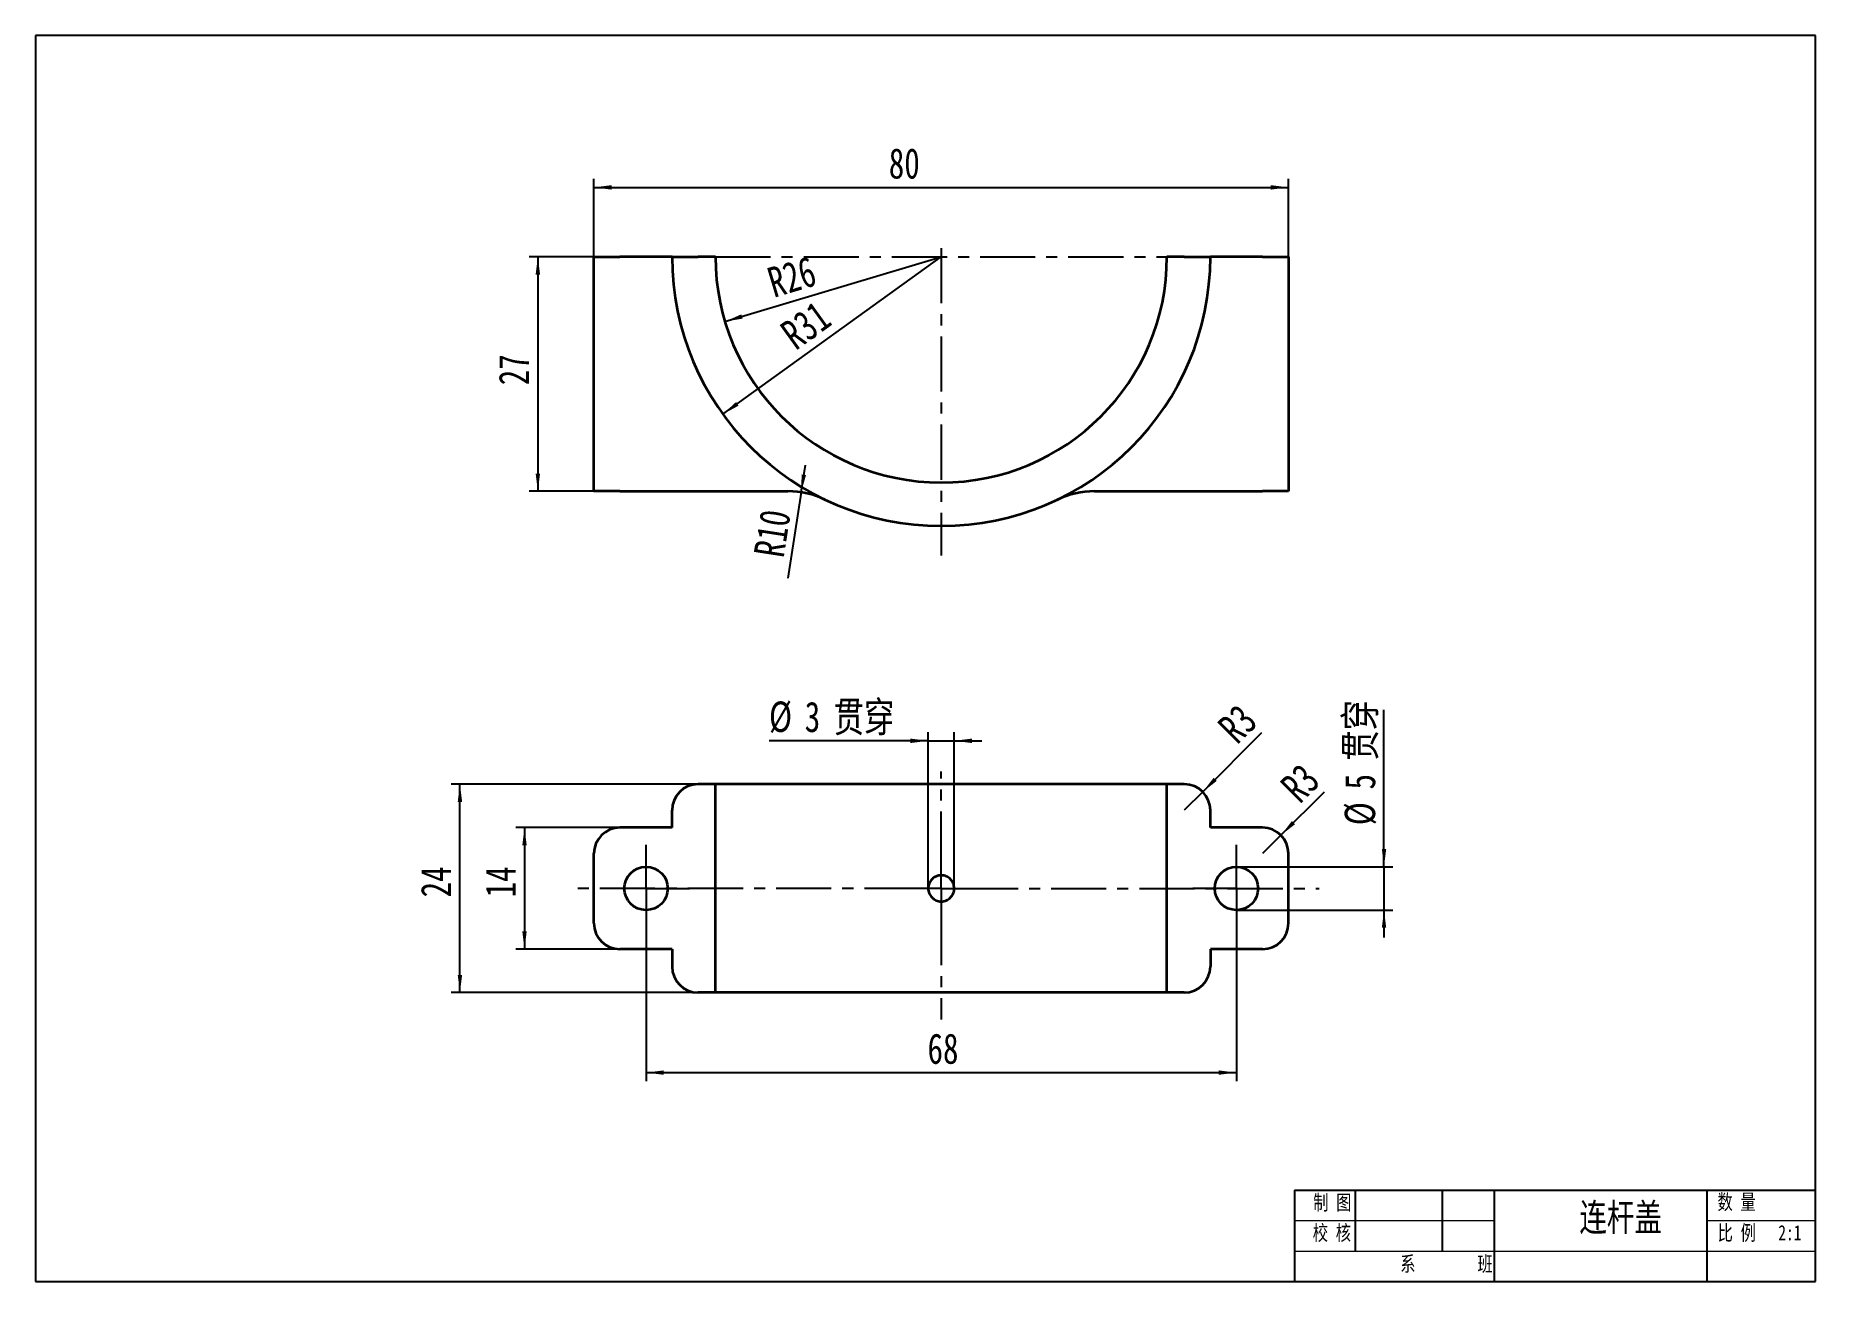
# Model space of a CAD drawing. Header units: millimetres. Extents: x 5 to 415, y 5 to 292.
import ezdxf

# ---------------------------------------------------------------- set-up
doc = ezdxf.new("R2010")
doc.units = ezdxf.units.MM
doc.linetypes.add('CENTERX2', pattern=[20.32, 12.7, -2.54, 2.54, -2.54])
doc.layers.add('中心线', color=6, linetype='CENTERX2')
doc.layers.add('尺寸', color=7, linetype='Continuous')
doc.layers.add('轮廓', color=4, linetype='Continuous', lineweight=35)
doc.styles.add('SLDTEXTSTYLE0', font='HYSWLONGFANGSONG.TTF', dxfattribs={"bigfont": 'bigfont'})
doc.styles.add('SLDTEXTSTYLE1', font='HYSWLONGFANGSONG.TTF')
doc.dimstyles.new('SLDDIMSTYLE0', dxfattribs={"dimtxt": 7, "dimasz": 4.08, "dimexe": 0, "dimexo": 0.0625, "dimgap": 1.75, "dimtad": 2, "dimdec": 1, "dimlfac": 0.5, "dimrnd": 1e-09, "dimzin": 12, "dimdsep": 46, "dimtxsty": 'SLDTEXTSTYLE1', "dimsah": 1, "dimcen": 0, "dimadec": 0, "dimazin": 3, "dimtfac": 1, "dimtdec": 1, "dimtofl": 0, "dimtmove": 0, "dimatfit": 3, "dimfxl": 0, "dimfrac": 2, "dimtolj": 1, "dimtzin": 12, "dimarcsym": 0})
doc.dimstyles.new('SLDDIMSTYLE1', dxfattribs={"dimtxt": 7, "dimasz": 4.08, "dimexe": 0, "dimexo": 0.0625, "dimgap": 1.75, "dimtad": 2, "dimdec": 1, "dimlfac": 0.5, "dimrnd": 1e-09, "dimzin": 12, "dimdsep": 46, "dimtxsty": 'SLDTEXTSTYLE1', "dimsah": 1, "dimcen": 0.09, "dimadec": 0, "dimazin": 3, "dimtfac": 1, "dimtdec": 1, "dimtofl": 0, "dimtmove": 0, "dimatfit": 3, "dimfxl": 0, "dimfrac": 2, "dimtolj": 1, "dimtzin": 12, "dimarcsym": 0})
doc.dimstyles.new('SLDDIMSTYLE2', dxfattribs={"dimtxt": 7, "dimasz": 4.08, "dimexe": 0, "dimexo": 0.0625, "dimgap": 1.75, "dimtad": 2, "dimdec": 1, "dimlfac": 0.5, "dimrnd": 1e-09, "dimzin": 12, "dimdsep": 46, "dimtxsty": 'SLDTEXTSTYLE1', "dimsah": 1, "dimcen": 0.09, "dimadec": 0, "dimazin": 3, "dimtfac": 1, "dimtdec": 1, "dimtmove": 0, "dimatfit": 0, "dimfxl": 0, "dimfrac": 2, "dimtolj": 1, "dimtzin": 12, "dimarcsym": 0})

# ---------------------------------------------------------------- blocks, each defined once
blk = doc.blocks.new('_D')
at = {"layer": '尺寸'}
blk.add_line((163.81, 226.12), (213.62, 241.03), dxfattribs=at)
blk.add_solid([(163.81, 226.12), (167.86, 226.8), (167.57, 227.78)], dxfattribs=at)
at = {"layer": '尺寸', "insert": (173.05, 238.27), "char_height": 7, "attachment_point": 1, "rotation": 16.6653, "style": 'SLDTEXTSTYLE1'}
blk.add_mtext('R26', dxfattribs=at)
blk = doc.blocks.new('_D_1')
at = {"layer": '尺寸'}
blk.add_line((163.33, 204.78), (213.62, 241.03), dxfattribs=at)
blk.add_solid([(163.33, 204.78), (166.94, 206.75), (166.34, 207.57)], dxfattribs=at)
at = {"layer": '尺寸', "insert": (176, 225), "char_height": 7, "attachment_point": 1, "rotation": 35.7862, "style": 'SLDTEXTSTYLE1'}
blk.add_mtext('R31', dxfattribs=at)
blk = doc.blocks.new('_D_2')
at = {"layer": '尺寸'}
for p, q in [((133.62, 241.03), (133.62, 259.03)), ((293.62, 241.03), (293.62, 259.03)), ((133.62, 257.03), (293.62, 257.03))]:
    blk.add_line(p, q, dxfattribs=at)
for points in [[(133.62, 257.03), (137.7, 256.52), (137.7, 257.54)], [(293.62, 257.03), (289.54, 257.54), (289.54, 256.52)]]:
    blk.add_solid(points, dxfattribs=at)
at = {"layer": '尺寸', "insert": (201.54, 266.06), "char_height": 7, "attachment_point": 1, "style": 'SLDTEXTSTYLE1'}
blk.add_mtext('80', dxfattribs=at)
blk = doc.blocks.new('_D_3')
at = {"layer": '尺寸'}
for p, q in [((133.62, 241.03), (118.7, 241.03)), ((120.7, 241.03), (120.7, 187.03)), ((133.62, 187.03), (118.7, 187.03))]:
    blk.add_line(p, q, dxfattribs=at)
for points in [[(120.7, 241.03), (120.19, 236.95), (121.21, 236.95)], [(120.7, 187.03), (121.21, 191.11), (120.19, 191.11)]]:
    blk.add_solid(points, dxfattribs=at)
at = {"layer": '尺寸', "insert": (111.68, 211.45), "char_height": 7, "attachment_point": 1, "rotation": 90, "style": 'SLDTEXTSTYLE1'}
blk.add_mtext('27', dxfattribs=at)
blk = doc.blocks.new('_D_4')
at = {"layer": '尺寸'}
for q in [(182.32, 193.07), (178.3, 167.03)]:
    blk.add_line((181.35, 186.8), q, dxfattribs=at)
blk.add_solid([(181.35, 186.8), (182.48, 190.75), (181.47, 190.91)], dxfattribs=at)
at = {"layer": '尺寸', "insert": (170.4, 172.57), "char_height": 7, "attachment_point": 1, "rotation": 81.2187, "style": 'SLDTEXTSTYLE1'}
blk.add_mtext('R10', dxfattribs=at)
blk = doc.blocks.new('_D_5')
at = {"layer": '尺寸'}
for p, q in [((139.62, 109.54), (115.62, 109.54)), ((117.62, 109.54), (117.62, 81.54)), ((139.62, 81.54), (115.62, 81.54))]:
    blk.add_line(p, q, dxfattribs=at)
for points in [[(117.62, 109.54), (117.12, 105.46), (118.13, 105.46)], [(117.62, 81.54), (118.13, 85.62), (117.12, 85.62)]]:
    blk.add_solid(points, dxfattribs=at)
at = {"layer": '尺寸', "insert": (108.6, 93.46), "char_height": 7, "attachment_point": 1, "rotation": 90, "style": 'SLDTEXTSTYLE1'}
blk.add_mtext('14', dxfattribs=at)
blk = doc.blocks.new('_D_6')
at = {"layer": '尺寸'}
for p, q in [((161.62, 119.54), (100.75, 119.54)), ((102.75, 71.54), (102.75, 119.54)), ((161.62, 71.54), (100.75, 71.54))]:
    blk.add_line(p, q, dxfattribs=at)
for points in [[(102.75, 119.54), (102.24, 115.46), (103.26, 115.46)], [(102.75, 71.54), (103.26, 75.62), (102.24, 75.62)]]:
    blk.add_solid(points, dxfattribs=at)
at = {"layer": '尺寸', "insert": (93.73, 93.46), "char_height": 7, "attachment_point": 1, "rotation": 90, "style": 'SLDTEXTSTYLE1'}
blk.add_mtext('24', dxfattribs=at)
blk = doc.blocks.new('_D_7')
at = {"layer": '尺寸'}
for p, q in [((145.62, 85.54), (145.62, 51.1)), ((281.62, 85.54), (281.62, 51.1)), ((145.62, 53.1), (281.62, 53.1))]:
    blk.add_line(p, q, dxfattribs=at)
for points in [[(145.62, 53.1), (149.7, 52.6), (149.7, 53.61)], [(281.62, 53.1), (277.54, 53.61), (277.54, 52.6)]]:
    blk.add_solid(points, dxfattribs=at)
at = {"layer": '尺寸', "insert": (210.46, 62.13), "char_height": 7, "attachment_point": 1, "style": 'SLDTEXTSTYLE1'}
blk.add_mtext('68', dxfattribs=at)
blk = doc.blocks.new('_D_8')
at = {"layer": '尺寸'}
for p, q in [((315.62, 100.54), (315.62, 136.7)), ((281.62, 100.54), (317.62, 100.54)), ((315.62, 100.54), (315.62, 90.54)), ((281.62, 90.54), (317.62, 90.54)), ((315.62, 90.54), (315.62, 84.19))]:
    blk.add_line(p, q, dxfattribs=at)
for points in [[(315.62, 100.54), (316.13, 104.62), (315.12, 104.62)], [(315.62, 90.54), (315.12, 86.46), (316.13, 86.46)]]:
    blk.add_solid(points, dxfattribs=at)
at = {"layer": '尺寸', "char_height": 7, "attachment_point": 1, "rotation": 90}
for s, insert, style in [(' 贯穿', (306.6, 121.39), 'SLDTEXTSTYLE0'), ('5', (306.6, 118.32), 'SLDTEXTSTYLE1'), ('%%c', (306.57, 110.09), 'SLDTEXTSTYLE1')]:
    blk.add_mtext(s, dxfattribs=dict(at, insert=insert, style=style))
blk = doc.blocks.new('_D_9')
at = {"layer": '尺寸'}
for p, q in [((210.62, 95.54), (210.62, 131.54)), ((216.62, 95.54), (216.62, 131.54)), ((210.62, 129.54), (173.95, 129.54)), ((210.62, 129.54), (216.62, 129.54)), ((216.62, 129.54), (222.97, 129.54))]:
    blk.add_line(p, q, dxfattribs=at)
for points in [[(210.62, 129.54), (206.54, 130.05), (206.54, 129.03)], [(216.62, 129.54), (220.7, 129.03), (220.7, 130.05)]]:
    blk.add_solid(points, dxfattribs=at)
at = {"layer": '尺寸', "char_height": 7, "attachment_point": 1}
for s, insert, style in [(' 贯穿', (185.25, 138.56), 'SLDTEXTSTYLE0'), ('%%c', (173.95, 138.59), 'SLDTEXTSTYLE1'), ('3', (182.18, 138.56), 'SLDTEXTSTYLE1')]:
    blk.add_mtext(s, dxfattribs=dict(at, insert=insert, style=style))
blk = doc.blocks.new('_D_10')
at = {"layer": '尺寸'}
for q in [(287.51, 131.42), (269.62, 113.54)]:
    blk.add_line((273.87, 117.78), q, dxfattribs=at)
blk.add_solid([(273.87, 117.78), (277.11, 120.31), (276.39, 121.03)], dxfattribs=at)
at = {"layer": '尺寸', "insert": (276.84, 133.41), "char_height": 7, "attachment_point": 1, "rotation": 45, "style": 'SLDTEXTSTYLE1'}
blk.add_mtext('R3', dxfattribs=at)
blk = doc.blocks.new('_D_11')
at = {"layer": '尺寸'}
for q in [(301.89, 117.81), (287.62, 103.54)]:
    blk.add_line((291.87, 107.78), q, dxfattribs=at)
blk.add_solid([(291.87, 107.78), (295.11, 110.31), (294.39, 111.03)], dxfattribs=at)
at = {"layer": '尺寸', "insert": (291.26, 119.76), "char_height": 7, "attachment_point": 1, "rotation": 45, "style": 'SLDTEXTSTYLE1'}
blk.add_mtext('R3', dxfattribs=at)
blk = doc.blocks.new('SW_CENTERMARKSYMBOL_0')
at = {"layer": '中心线', "color": 0}
for p, q in [((0, 5), (0, 10)), ((0, 0), (0, 5)), ((-5, 0), (-10, 0)), ((0, 0), (-5, 0)), ((0, 0), (0, -5)), ((0, 0), (5, 0)), ((5, 0), (10, 0)), ((0, -5), (0, -10))]:
    blk.add_line(p, q, dxfattribs=at)
blk = doc.blocks.new('SW_CENTERMARKSYMBOL_1')
at = {"layer": '中心线', "color": 0}
for p, q in [((0, 5), (0, 10)), ((0, 0), (0, 5)), ((-5, 0), (-10, 0)), ((0, 0), (-5, 0)), ((0, 0), (0, -5)), ((0, 0), (5, 0)), ((5, 0), (10, 0)), ((0, -5), (0, -10))]:
    blk.add_line(p, q, dxfattribs=at)
blk = doc.blocks.new('SW_CENTERMARKSYMBOL_2')
at = {"layer": '中心线', "color": 0}
for p, q in [((0, 5), (0, 26.93)), ((0, 0), (0, 5)), ((-5, 0), (-85.63, 0)), ((0, 0), (-5, 0)), ((0, 0), (0, -5)), ((0, 0), (5, 0)), ((5, 0), (87.04, 0)), ((0, -5), (0, -30.24))]:
    blk.add_line(p, q, dxfattribs=at)

msp = doc.modelspace()

# ---------------------------------------------------------------- linework, layer by layer
at = {"color": 7, "linetype": 'Continuous', "lineweight": 25}
for p, q in [((415, 292), (5, 292)), ((5, 292), (5, 5)), ((415, 5), (415, 292)), ((295, 26), (415, 26)), ((295, 26), (295, 5)), ((309, 26), (309, 12)), ((329, 26), (329, 12)), ((340.99, 26), (341, 5)), ((390, 26), (390, 5)), ((340.99, 12), (340.99, 5)), ((5, 5), (415, 5))]:
    msp.add_line(p, q, dxfattribs=at)
at = {"color": 7, "linetype": 'Continuous', "lineweight": 18}
for p, q in [((295, 19), (340.99, 19)), ((390, 19), (415, 19)), ((295, 12), (415, 12))]:
    msp.add_line(p, q, dxfattribs=at)
at = {"layer": '中心线'}
for p, q in [((213.62, 243.03), (213.62, 172.22)), ((161.62, 241.03), (265.62, 241.03))]:
    msp.add_line(p, q, dxfattribs=at)
at = {"layer": '轮廓'}
for p, q in [((133.62, 187.03), (133.62, 241.03)), ((133.62, 241.03), (139.62, 241.03)), ((151.62, 241.03), (139.62, 241.03)), ((151.62, 241.03), (157.62, 241.03)), ((161.62, 241.03), (157.62, 241.03)), ((269.62, 241.03), (265.62, 241.03)), ((269.62, 241.03), (275.62, 241.03)), ((287.62, 241.03), (275.62, 241.03)), ((287.62, 241.03), (293.62, 241.03)), ((293.62, 241.03), (293.62, 187.03)), ((139.62, 187.03), (133.62, 187.03)), ((139.62, 187.03), (178.3, 187.03)), ((248.95, 187.03), (287.62, 187.03)), ((293.62, 187.03), (287.62, 187.03)), ((161.62, 119.54), (157.62, 119.54)), ((161.62, 71.54), (161.62, 119.54)), ((265.62, 119.54), (161.62, 119.54)), ((265.62, 71.54), (265.62, 119.54)), ((269.62, 119.54), (265.62, 119.54)), ((151.62, 109.54), (151.62, 113.54)), ((275.62, 109.54), (275.62, 113.54)), ((151.62, 109.54), (139.62, 109.54)), ((287.62, 109.54), (275.62, 109.54)), ((133.62, 87.54), (133.62, 103.54)), ((293.62, 87.54), (293.62, 103.54)), ((151.62, 81.54), (139.62, 81.54)), ((151.62, 81.54), (151.62, 77.54)), ((287.62, 81.54), (275.62, 81.54)), ((275.62, 81.54), (275.62, 77.54)), ((161.62, 71.54), (157.62, 71.54)), ((265.62, 71.54), (161.62, 71.54)), ((269.62, 71.54), (265.62, 71.54))]:
    msp.add_line(p, q, dxfattribs=at)
for centre in [(145.62, 95.54), (281.62, 95.54)]:
    msp.add_circle(centre, 5, dxfattribs=at)
for centre, radius, start, end in [((213.62, 241.03), 62, 180, 0), ((213.62, 241.03), 52, 180, 0), ((178.3, 167.03), 20, 64.4805, 90), ((248.95, 167.03), 20, 90, 115.5195), ((157.62, 113.54), 6, 90, 180), ((269.62, 113.54), 6, 0, 90), ((139.62, 103.54), 6, 90, 180), ((287.62, 103.54), 6, 0, 90), ((139.62, 87.54), 6, 180, 270), ((287.62, 87.54), 6, 270, 0), ((157.62, 77.54), 6, 180, 270), ((269.62, 77.54), 6, 270, 0)]:
    msp.add_arc(centre, radius, start, end, dxfattribs=at)
msp.add_open_spline([(213.62, 92.54), (213.43, 92.54), (213.23, 92.56), (212.85, 92.64), (212.66, 92.69), (212.29, 92.84), (212.12, 92.94), (211.8, 93.15), (211.64, 93.28), (211.23, 93.7), (211, 94.03), (210.7, 94.75), (210.62, 95.15), (210.62, 95.73), (210.64, 95.93), (210.72, 96.32), (210.78, 96.51), (210.93, 96.87), (211.02, 97.04), (211.24, 97.37), (211.36, 97.52), (211.78, 97.94), (212.11, 98.16), (212.66, 98.39), (212.84, 98.44), (213.23, 98.52), (213.43, 98.54), (214.01, 98.54), (214.41, 98.46), (215.13, 98.16), (215.47, 97.94), (215.88, 97.53), (216.01, 97.37), (216.23, 97.05), (216.32, 96.87), (216.47, 96.51), (216.53, 96.32), (216.6, 95.94), (216.62, 95.74), (216.62, 95.15), (216.55, 94.76), (216.32, 94.21), (216.23, 94.04), (216.01, 93.71), (215.89, 93.56), (215.47, 93.14), (215.14, 92.92), (214.41, 92.62), (214.02, 92.54), (213.62, 92.54)], degree=3, knots=[0, 0, 0, 0, 0.03125, 0.03125, 0.0625, 0.0625, 0.09375, 0.09375, 0.125, 0.125, 0.1875, 0.1875, 0.25, 0.25, 0.28125, 0.28125, 0.3125, 0.3125, 0.34375, 0.34375, 0.375, 0.375, 0.4375, 0.4375, 0.46875, 0.46875, 0.5, 0.5, 0.5625, 0.5625, 0.625, 0.625, 0.65625, 0.65625, 0.6875, 0.6875, 0.71875, 0.71875, 0.75, 0.75, 0.8125, 0.8125, 0.84375, 0.84375, 0.875, 0.875, 0.9375, 0.9375, 1, 1, 1, 1], dxfattribs=at)

# ---------------------------------------------------------------- block references
at = {"layer": '中心线'}
for name, p in [('SW_CENTERMARKSYMBOL_2', (213.62, 95.54)), ('SW_CENTERMARKSYMBOL_0', (145.62, 95.54)), ('SW_CENTERMARKSYMBOL_1', (281.62, 95.54))]:
    msp.add_blockref(name, p, dxfattribs=at)

# ---------------------------------------------------------------- texts
at = {"color": 7, "linetype": 'Continuous', "lineweight": 18, "attachment_point": 2}
for s, insert, char_height, style in [('制 图', (303.71, 24.94), 3.5, 'SLDTEXTSTYLE0'), ('数 量', (396.84, 25.05), 3.5, 'SLDTEXTSTYLE0'), ('连杆盖', (370.14, 22.94), 6.35, 'SLDTEXTSTYLE0'), ('校 核', (303.61, 17.95), 3.5, 'SLDTEXTSTYLE0'), ('比 例', (396.88, 17.95), 3.5, 'SLDTEXTSTYLE0'), ('2:1', (409.12, 17.97), 3.5, 'SLDTEXTSTYLE1'), ('系        班', (330.01, 10.81), 3.5, 'SLDTEXTSTYLE0')]:
    msp.add_mtext(s, dxfattribs=dict(at, insert=insert, char_height=char_height, style=style))

# ---------------------------------------------------------------- dimensions: what is measured, and where the dimension line sits
at = {"layer": '尺寸'}
for base, p1, p2, angle, picture, middle in [((293.62, 257.03), (133.62, 241.03), (293.62, 241.03), 0, '_D_2', (204.61, 257.03)), ((120.7, 187.03), (133.62, 241.03), (133.62, 187.03), 90, '_D_3', (120.7, 214.52)), ((102.75, 119.54), (161.62, 71.54), (161.62, 119.54), 90, '_D_6', (102.75, 96.53)), ((117.62, 81.54), (139.62, 109.54), (139.62, 81.54), 90, '_D_5', (117.62, 96.53)), ((281.62, 53.1), (145.62, 85.54), (281.62, 85.54), 0, '_D_7', (213.53, 53.1))]:
    dim = msp.add_linear_dim(base=base, p1=p1, p2=p2, angle=angle, dimstyle='SLDDIMSTYLE1', dxfattribs=at)
    dim.commit()
    dim.dimension.update_dxf_attribs({"geometry": picture, "text_midpoint": middle, "dimtype": 160})
for center, mpoint, picture, middle in [((213.62, 241.03), (163.81, 226.12), '_D', (179.78, 230.9)), ((213.62, 241.03), (163.33, 204.78), '_D_1', (184.79, 220.24)), ((178.3, 167.03), (181.35, 186.8), '_D_4', (179.78, 176.63)), ((269.62, 113.54), (273.87, 117.78), '_D_10', (285.62, 129.54)), ((287.62, 103.54), (291.87, 107.78), '_D_11', (300.08, 116))]:
    dim = msp.add_radius_dim(center=center, mpoint=mpoint, dimstyle='SLDDIMSTYLE0', dxfattribs=at)
    dim.commit()
    dim.dimension.update_dxf_attribs({"geometry": picture, "text_midpoint": middle, "dimtype": 164})
dim = msp.add_linear_dim(base=(216.62, 129.54), p1=(210.62, 95.54), p2=(216.62, 95.54), text='%%c<> 贯穿', dimstyle='SLDDIMSTYLE2', dxfattribs=at)
dim.commit()
dim.dimension.update_dxf_attribs({"geometry": '_D_9', "text_midpoint": (187.25, 129.54), "dimtype": 160})
dim = msp.add_linear_dim(base=(315.62, 90.54), p1=(281.62, 100.54), p2=(281.62, 90.54), angle=90, text='%%c<> 贯穿', dimstyle='SLDDIMSTYLE2', dxfattribs=at)
dim.commit()
dim.dimension.update_dxf_attribs({"geometry": '_D_8', "text_midpoint": (315.62, 123.39), "dimtype": 160})

doc.saveas('drawing.dxf')
